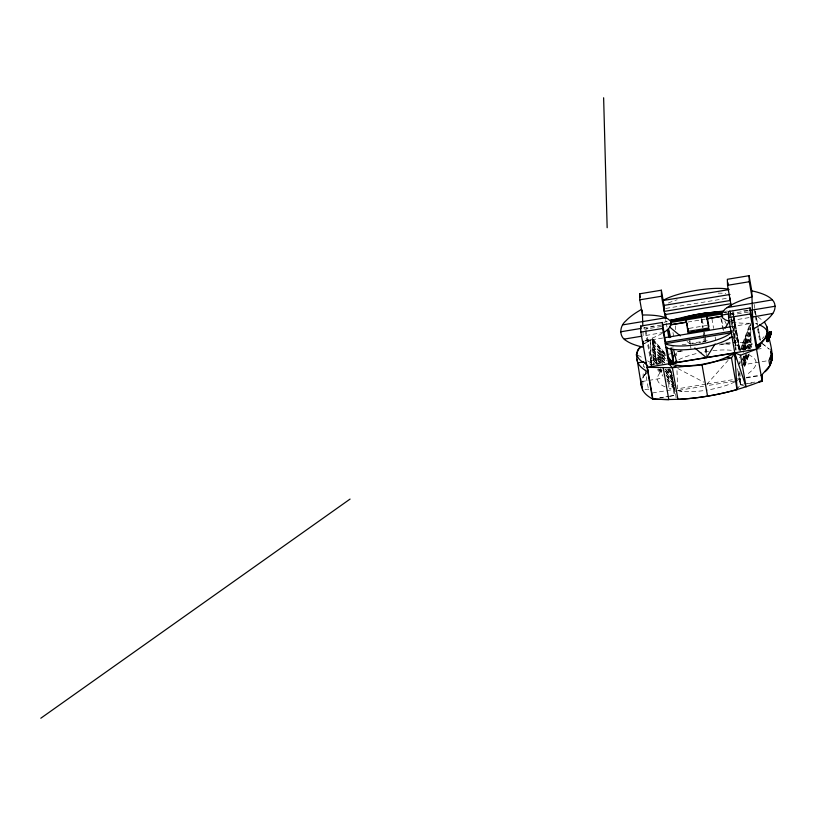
<?xml version="1.0" encoding="UTF-8"?>
<svg xmlns="http://www.w3.org/2000/svg" width="816" height="816" viewBox="0 0 816 816"><rect width="100%" height="100%" fill="white"/><g stroke="black" fill="none" stroke-linecap="round" stroke-linejoin="round"><path stroke-width="0.61" stroke-dasharray="4.08 3.06" d="M642.784 385.03L643.273 371.484M643.538 364.252L643.457 366.547L644.569 367.302L644.191 365.16M651.647 365.527L652.627 338.64L643.824 343.658M740.234 349.85L750.037 323.646M739.826 352.328L750.526 323.738L751.312 348.687M741.183 349.544L750.547 324.523M742.142 349.809L750.618 327.175M742.621 349.411L750.638 327.961M743.59 349.585L750.72 330.521M743.611 350.37L750.74 331.306M743.917 349.676L746.12 343.791L743.529 352.4M744.569 350.084L750.812 333.407M739.694 363.977L740.591 361.6M745.049 349.687L750.832 334.193M745.345 349.534L746.232 347.177L746.283 348.728M742.458 359.458L743.794 355.878M746.467 348.738L750.924 336.824M742.478 360.244L744.263 355.48M746.936 348.33L750.944 337.61M745.508 354.521L743.743 359.234L743.692 357.683M743.447 360.346L745.681 354.389M747.905 348.432L751.026 340.088M743.478 361.131L745.702 355.174M747.935 349.217L751.046 340.884M746.436 353.726L743.845 362.335L746.487 355.276M743.549 363.569L746.671 355.225M748.894 349.268L751.128 343.312M743.58 364.354L747.14 354.817M749.374 348.86L751.148 344.097M743.906 364.14L746.548 357.071L743.947 365.68M744.1 365.68L748.109 354.96M750.343 349.003L751.23 346.616M744.569 365.272L749.027 353.359M744.61 365.976L749.068 354.062M744.631 366.557L749.537 353.45M642.692 378.083L645.742 372.983M737.062 389.63L740.367 384.489L740 372.871M646.976 371.535L643.232 376.625L648.628 371.26M743.794 360.57L749.445 353.889M762.368 338.599L763.99 336.692M734.451 381.133L707.217 385.631L707.166 383.928L728.066 360.397M736.93 380.715L740.143 378.471L738.857 370.994M647.833 341.374L644.711 343.516L652.647 339.211L665.397 354.297M678.81 359.744L680.932 358.663A36.047 9.751 -10 0 1 699.098 352.92M663.928 332.326L643.141 335.968L642.998 331.48M724.853 311.375L727.321 310.967M719.386 344.893L735.706 342.179L731.197 316.639M665.846 308.417L728.107 298.105M661.45 325.054L642.896 328.124L642.967 330.358M730.075 313.701L748.66 310.621M661.521 326.451L645.823 329.052A79.254 21.451 -10 0 1 653.412 325.961M687.715 322.075L705.238 319.168M730.259 315.027L749.129 311.957M730.901 320.606L750.19 317.414M689.163 328.369L707.431 325.349M657.196 364.579L652.412 339.252L656.962 364.619M644.518 341.037L662.633 338.038M731.054 326.726L750.373 323.524M682.125 344.821L709.512 340.292M671.027 347.279L673.516 346.871M692.182 343.781L700.903 342.343M702.148 342.128L705.881 341.516M682.574 350.972L676.403 351.992L676.525 355.786M665.907 358.326L651.403 360.723L651.596 366.751M732.982 316.169L739.123 350.992L738.959 346.239L753.545 343.832M651.137 365.252L653.463 364.864L652.627 338.64L665.377 353.726M758.513 349.054L761.175 348.616M641.509 381.602L647.639 380.593M648.863 380.389L662.459 378.134M667.478 377.308L673.761 376.268M741.01 365.14L767.101 360.825M652.433 392.975L665.723 390.782M666.927 390.578L674.179 389.375L670.66 369.464M705.932 384.122L677.576 388.824L676.943 368.842M707.166 383.928L735.634 379.205M736.879 379.012L740.173 378.471M746.212 377.471L761.92 374.87M746.477 377.93L762.185 375.329M678.861 390.334L703.525 386.243M659.869 397.8L668.416 396.454L659.879 397.82M669.61 396.25L674.383 395.464L676.168 397.433L675.526 393.781M754.861 382.092L740.367 384.489L737.552 368.679M743.05 384.55L740.632 384.948L740.438 378.93M747.884 383.755L752.709 382.949M669.548 396.25L674.383 395.464L674.026 384.193M644.926 389.609L648.404 389.089L650.015 390.65M708.543 351.247L706.156 351.563A36.047 9.751 -10 0 0 700.24 352.675M725.832 342.934L753.005 342.088M720.916 344.066L725.975 343.873M743.784 310.355L747.415 310.417M723.659 312.395L725.842 312.528M724.445 312.691L726.75 312.936M725.424 343.893L731.187 344.485M724.078 312.599L726.526 312.875M677.515 390.548L681.992 391.323A36.159 9.782 -10 0 0 705.024 390.415M678.718 390.731L681.992 391.323M653.463 364.864L646.476 363.038M730.208 313.293L733.645 314.466L739.235 346.188L739.388 351.013M739.225 346.147L735.787 344.964L730.861 316.649M730.412 319.382L733.564 320.494L738.929 350.951M744.967 386.427L740.367 384.489L737.572 368.648M677.831 368.526L703.78 382.143M637.816 355.093L643.253 358.306M647.618 360.866L654.146 364.721M665.04 371.137L672.67 375.625M762.634 343.669L769.294 349.187L760.981 342.689M757.972 316.934L762.644 320.586M687.072 341.537L689.979 343.954M652.698 340.19L666.233 356.215M652.718 340.925L666.264 356.949M652.79 343.21L666.335 359.234M652.81 343.934L667.151 360.907M652.882 346.035L666.427 362.069M652.902 346.769L665.652 361.855M652.973 348.922L664.918 363.059M652.994 349.656L664.153 362.855M669.722 369.454L671.323 371.341M653.055 351.614L662.612 362.936M668.192 369.536L672.18 374.248M653.075 352.349L661.847 362.722M667.417 369.322L672.2 374.983M662.867 364.283L659.246 359.999L659.287 361.294L660.736 363.008M653.147 354.328L660.317 362.814M665.887 369.413L672.262 376.951M653.167 355.062L660.338 363.548M665.111 369.199L672.282 377.686M653.228 357.071L658.808 363.671M665.183 371.219L673.149 380.644M653.249 357.806L658.828 364.405M665.999 372.892L673.169 381.378M653.31 359.683L657.298 364.395M666.06 374.768L673.231 383.245M653.341 360.417L656.523 364.191M660.511 368.903L662.102 370.78M666.08 375.503L673.251 383.979M660.226 368.903L661.674 370.617M659.542 369.352L661.715 371.923M653.392 362.579L654.983 364.466M658.961 369.179L662.949 373.891M666.937 378.604L674.098 387.09M658.196 368.965L662.969 374.626M666.958 379.338L674.128 387.824M657.441 369.587L663.02 376.186M667.009 380.899L674.179 389.375A77.959 21.094 -10 0 1 669.253 388.253M724.832 321.096L726.495 324.431M733.156 337.783L735.369 342.241M670.324 369.719L673.067 380.409M754.147 304.399L756.106 315.466M756.534 317.934L757.625 324.105M758.492 329.042L760.451 340.15M755.075 310.967L755.728 314.619M755.942 315.843L757.442 324.37M757.656 325.584L760.237 340.211M754.127 309.213L756.738 324.003M757.605 328.93L759.778 341.241M732.788 310.141L733.666 315.119M733.88 316.363L739.153 346.219L739.296 351.023M738.959 346.239L733.37 314.558L733.564 320.494M732.319 312.436L732.758 314.925M730.116 310.549L730.983 315.425M731.187 318.179L730.32 313.303L733.645 314.466L735.889 350.319M731.401 319.393L735.91 344.984L735.95 349.84M729.79 310.559L730.636 315.731M730.83 321.82L731.473 325.472M732.329 330.347L732.758 332.785M732.982 333.999L733.839 338.875M734.053 340.099L734.696 343.75M734.91 344.964L735.767 349.84M721.681 319.505L723.619 330.47M720.916 318.301L723.058 330.49M711.899 318.658L713.612 328.409M715.122 336.937L715.765 340.588M702.29 319.811L703.576 327.114M704.443 331.99L704.871 334.427M705.085 335.651L705.942 340.517M701.332 318.679L702.841 327.206M703.698 332.081L704.555 336.957M704.769 338.171L705.412 341.822M689.632 341.119L690.061 343.556M672.965 332.5L674.047 338.599M665.662 319.617L666.101 322.106M666.325 323.35L666.978 327.073M673.373 381.602L674.23 386.468M674.444 387.692L675.311 392.567M669.661 368.659L674.383 395.464M652.647 339.211L657.431 366.364M646.037 330.266L651.403 360.723A79.254 21.451 -10 0 1 666.142 355.123M644.65 327.328L645.079 329.786M645.303 331.021L651.382 365.517M644.997 369.719L648.404 389.089M701.158 318.821L702.352 327.593M703.208 333.866L703.718 337.62M703.892 338.875L704.228 341.384M705.259 348.901L706.105 355.174M689.612 338.324L690.265 343.373M690.428 344.638L690.917 348.432M651.545 365.527L650.362 339.935L650.454 365.313M675.475 325.87L675.607 329.603M706.187 349.33L706.36 354.868M745.977 339.334L745.926 337.783L743.335 346.392M739.469 356.959L739.5 357.745M739.643 361.672L739.714 364.12M706.013 347.096L706.35 357.694M659.328 362.712L659.369 364.007M668.804 368.873L668.824 389.232M665.132 386.855A77.959 21.094 -10 0 1 661.409 371.331M734.869 381.847A36.159 9.782 -10 0 1 707.36 390.048M667.376 354.715A79.254 21.451 -10 0 1 670.691 353.675M662.215 333.367A54.397 14.719 -10 0 1 644.507 340.853M663.989 322.34A79.254 21.451 -10 0 1 667.366 321.31M748.384 354.756A77.959 21.094 -10 0 1 746.048 375.044M755.402 323.585A77.959 21.094 -10 0 1 757.564 324.248M712.939 350.625A36.047 9.751 -10 0 1 731.32 350.309M750.21 323.218A52.438 14.188 -10 0 1 731.024 321.8M668.304 303.042A36.098 7.497 -9.9 0 1 677.158 299.758M718.111 293.148A36.098 7.497 -9.9 0 1 725.781 293.525M746.028 340.792L743.437 349.401L746.028 340.792M681.176 350.768L676.403 351.992L681.248 350.809M662.51 353.053L658.889 348.769L658.93 350.074L662.551 354.348L662.51 353.053M662.602 355.888L658.981 351.604L659.022 352.9L662.643 357.184L662.602 355.888M662.694 358.785L659.073 354.501L659.114 355.796L662.735 360.08L662.694 358.785M662.776 361.549L659.155 357.265L659.195 358.561L662.816 362.845L662.776 361.549"/><path stroke-width="1.22" d="M767.03 339.629L766.897 339.884M768.57 335.692L768.356 334.754L768.325 335.815M769.814 333.163L769.621 331.745L769.559 332.918M771.202 332.704L771.191 331.49L771.457 332.948M768.815 339.068L768.764 337.681L768.774 338.813L766.877 338.956M766.632 341.047L768.274 340.425L766.632 341.047L766.591 340.517M767.275 339.864L767.101 337.906L767.193 339.925M768.784 338.059L767.02 338.385M768.499 339.456C769.08 342.567 768.601 335.121 766.816 339.956M768.56 340.588L766.714 340.833C769.213 344.474 767.917 336.304 768.295 341.363M767.764 336.59L769.315 336.682L769.519 335.764M769.508 338.314C767.927 335.233 771.069 340.517 767.876 338.467M642.61 389.956L641.274 383.877L642.61 389.956A163.261 44.176 -10 0 0 652.627 399.004C689.755 401.441 727.607 394.699 762.103 380.888L761.92 374.87L769.814 365.599L768.947 360.641L771.13 355.052L771.038 349.279M765.143 371.729C775.486 362.998 771.865 349.401 769.08 338.191M769.366 334.397C768.866 328.868 772.273 336.988 770.926 332.489M770.957 332.367L769.294 332.51M769.09 334.356L768.856 333.458L769.09 334.703M770.61 333.652C770.263 337.181 772.191 332.153 768.876 333.989M769.896 337.334C770.661 335.264 766.418 335.111 768.203 337.385M643.314 341.231L643.498 347.259A119.605 32.365 -10 0 1 626.576 340.935C618.508 336.743 619.517 326.023 625.933 320.821A119.605 32.365 -10 0 1 641.274 309.55M751.771 290.873A117.667 31.844 -10 0 1 772.375 299.88C776.047 303.583 775.71 309.397 772.803 313.446A117.667 31.844 -10 0 1 752.984 329.144L751.771 290.873L749.088 275.696L727.352 279.296L727.535 285.314L731.228 306.214M769.916 337.324L769.906 336.212M767.173 338.201C767.938 337.232 769.825 338.64 769.182 337.875M663.928 332.326C668.059 329.929 671.854 326.227 670.976 321.28L670.579 320.239L721.385 311.824L721.762 313.956M769.814 365.599L772.089 359.734L771.426 351.982M721.385 311.824L721.405 315.139L722.456 317.72L725.383 319.892L730.085 321.575M768.06 337.732L767.917 336.263M769.131 333.081L770.753 332.897M769.325 332.693L769.427 334.234M768.172 336.661C767.356 333.407 770.926 336.763 770.059 336.58M769.865 336.008L767.927 336.09M770.049 335.529C769.947 338.365 771.375 332.418 768.009 335.753M715.071 343.985L706.452 357.694L694.824 347.993M725.026 328.175L729.667 320.79M667.784 357.122L673.363 363.722L673.149 357.133L675.107 354.052M759.523 324.972A77.959 21.094 -10 0 1 767.224 332.867C766.693 339.058 760.747 342.74 756.116 345.943L760.349 344.576L765.031 338.446L767.224 332.867L767.122 327.094L764.51 322.045M640.693 346.82C633.002 352.308 638.387 362.131 646.476 363.038M641.141 346.79L638.449 349.472L636.327 354.521L641.447 386.305L640.713 378.808M760.349 344.576L760.573 345.862L757.35 348.993L750.118 307.948L728.372 311.549L728.566 317.567L735.859 358.897L734.747 352.869C715.51 364.273 690.662 369.148 668.804 363.783L672.364 367.73L677.953 399.412A79.407 21.491 -10 0 0 737.062 389.63L734.747 352.869L731.483 357.959L737.062 389.63M766.652 341.578L766.448 339.619L766.622 340.15M40.8 718.233L350.074 499.076M670.711 348.228L673.343 363.151L676.688 360.825L676.739 362.6L673.343 363.151L667.763 356.551M663.245 368.016L668.824 399.697L652.892 399.014L647.312 367.343L672.364 367.73L676.607 365.721M678.514 319.617C692.845 313.793 708.421 312.732 723.619 311.59M734.777 352.808L740.53 355.235L756.524 349.207L647.312 367.343M757.105 346.912L760.573 345.862M670.823 320.321C687.755 316.139 705.004 311.722 722.578 312.324M672.364 367.73L701.974 364.446L731.483 357.959L727.148 357.357M772.375 299.88L727.209 307.581M752.597 317.016L772.803 313.446M670.64 322.473L721.456 314.058L721.834 316.19L707.023 318.719M662.694 324.839L671.354 323.411L670.395 320.892L667.733 318.74L663.449 317.026A54.397 14.719 -10 0 0 642.478 315.007L639.795 299.829L639.611 293.811L661.348 290.21L664.601 308.621M639.795 299.829L661.541 296.228L661.348 290.21M727.535 285.314L749.282 281.724L749.088 275.696M729.157 289.578L663.163 300.492A36.098 7.262 -9.8 0 1 695.069 290.608A36.098 7.262 -9.8 0 1 728.219 289.282M730.024 294.464L664.03 305.388L664.214 311.406L730.218 300.492L730.136 298.085M664.785 314.65L730.789 303.725M622.751 324.87L665.407 317.812M655.279 398.626L652.627 399.065L640.825 332.081L640.631 326.063L662.378 322.463L665.907 344.485M670.976 321.28L721.038 313.007L721.456 314.058M620.527 331.826L640.407 328.532M728.841 313.905L721.405 315.139L722.282 312.232L725.047 309.111L729.586 305.908A52.438 14.188 -10 0 1 751.954 296.891L749.282 281.724M749.894 310.417L775.2 306.235M670.201 324.972L686.47 322.279M706.483 318.964L722.752 316.271M640.825 332.081L662.572 328.481L662.378 322.463M728.566 317.567L750.312 313.976L750.118 307.948M624.373 339.068L641.886 336.172M687.919 331.418L708.614 327.991M688.184 332.918L708.88 329.246L688.184 332.918L685.94 320.025M665.05 337.64L731.044 326.716M665.836 342.077L731.83 331.153M729.535 337.6L732.023 337.192M673.363 363.151L734.808 352.981M771.13 355.052L772.405 359.948M759.696 381.286L762.103 380.888L750.312 313.976M758.747 381.949L762.379 381.347L762.185 375.329M652.627 399.004L655.044 398.606M671.017 324.595L686.317 322.147M636.664 359.162L637.826 362.814L643.62 361.947L647.649 365.833M701.219 313.711L723.823 310.998M768.978 333.795L770.62 333.581M768.886 334.07L770.528 333.856M768.794 335.825L768.621 334.835L770.263 334.621C771.273 337.436 769.784 331.112 770.518 335.07L770.141 334.142L770.437 335.611M768.417 335.029L770.059 334.815M769.549 335.804L767.621 336.671L769.406 336.376M767.825 336.427L769.468 336.212L769.692 337.518M767.142 337.916L769.131 337.722M767.866 338.385L769.508 338.171M766.54 340.364L768.182 340.15M720.395 312.191L722.843 312.467M669.63 327.002L680.289 335.886M667.835 358.102L672.608 363.763M668.651 359.774L671.833 363.548M668.722 362.059L670.313 363.946M668.743 362.794L670.344 364.681M769.06 335.264L769.07 334.999M770.865 352.216L771.916 354.236L772.007 360.009M768.621 334.835L768.998 335.692L768.733 333.968M768.876 335.284L768.499 334.642M770.906 351.655L771.916 354.236M768.274 340.425L768.274 340.833M768.866 339.854L768.601 338.354M767.479 337.426L767.489 337.936M668.569 328.991L670.619 337.396M673.537 349.401L676.739 362.61M767.122 327.094L768.743 336.039M770.386 357.673L771.253 362.63M727.964 282.795L728.382 285.131M740.53 355.235L746.11 386.906L734.747 352.869L734.951 355.399M728.372 311.549L729.198 316.22M707.278 317.557L708.91 326.655M706.646 316.598L708.89 329.501M701.974 364.446L707.554 396.127M687.072 323.615L687.511 326.094M687.939 328.573L688.214 330.337L687.806 328.001M686.98 323.32L687.388 325.655M670.579 320.239L670.956 322.361M665.448 313.426L666.295 318.24M668.212 329.103L669.712 337.63M671.65 348.595L673.149 357.133M661.541 296.228L665.448 318.373M667.417 329.562L668.732 337.028M666.713 347.055L669.783 364.487M662.572 328.481L668.875 364.283M639.611 293.811L640.223 297.31M640.631 326.063L641.05 328.399M647.761 369.444L647.843 371.851A163.261 44.176 -10 0 1 637.826 362.814M642.325 310.192L642.824 325.941M603.626 97.767L607.155 227.715M731.911 336.58A36.057 9.751 -10 0 1 699.118 348.218A36.057 9.751 -10 0 1 665.938 347.504M731.238 332.744L665.264 343.669A36.057 9.751 -10 0 0 698.445 344.383A36.057 9.751 -10 0 0 731.228 332.744"/></g></svg>
